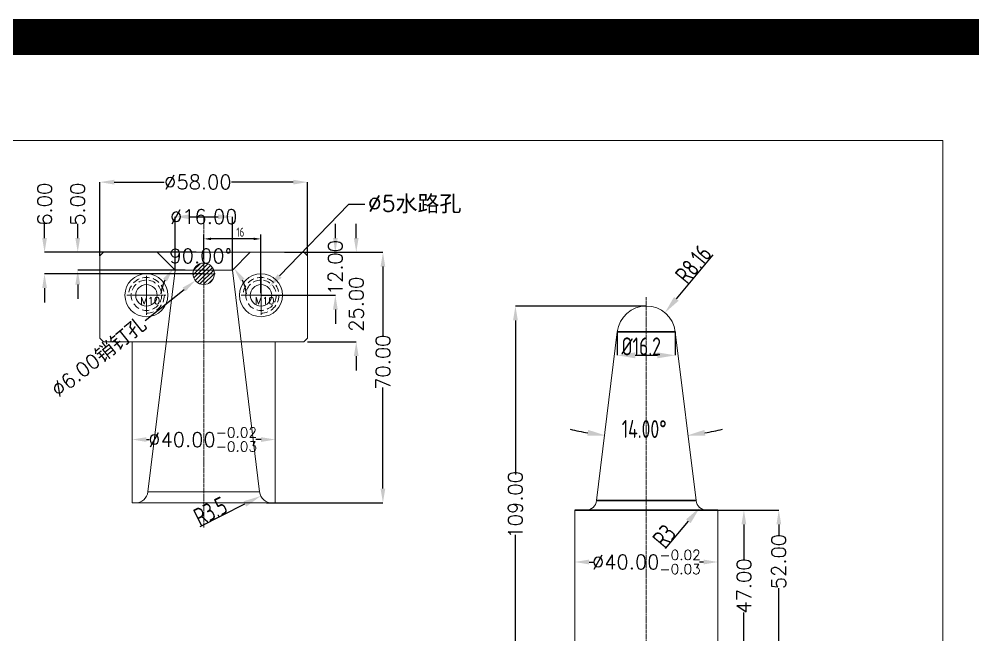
# Model space of a CAD drawing. Header units: millimetres. Extents: x 5647 to 7112, y -2229 to 2511.
# Drawn here: x 6449.9 to 6716.4, y 1878.3 to 2050.4 of the extents above; entities that cross this region are included whole.
import ezdxf

# ---------------------------------------------------------------- set-up
doc = ezdxf.new("R2010")
doc.units = ezdxf.units.MM
doc.header["$PDSIZE"] = -5
doc.linetypes.add('CENTER', pattern=[0.6, 0.375, -0.075, 0.075, -0.075])
doc.linetypes.add('HIDDEN', pattern=[9.525, 6.35, -3.175])
doc.layers.get('0').update_dxf_attribs({"lineweight": 5})
doc.layers.get('Defpoints').update_dxf_attribs({"lineweight": 5})
for name, color, linetype, lineweight in [('moldbase', 7, 'Continuous', 20), ('screw', 33, 'Continuous', 13), ('粗实线', 7, 'Continuous', 30)]:
    doc.layers.add(name, color=color, linetype=linetype, lineweight=lineweight)
doc.styles.add('SEISO_TTF', font='')
doc.styles.get("Standard").update_dxf_attribs({"font": 'txt.shx', "bigfont": 'gbcbig.shx'})
doc.styles.add('TXT', font='txt.shx', dxfattribs={"bigfont": 'gbcbig.shx'})
doc.styles.add('标注', font='isocp.shx', dxfattribs={"width": 0.8, "bigfont": 'hztxt.shx'})
doc.styles.get('SEISO_TTF').set_extended_font_data('Solid Edge ISO')
doc.dimstyles.new('ISO-25', dxfattribs={"dimtxt": 3.2, "dimasz": 2.5, "dimexe": 1.25, "dimexo": 0.625, "dimtad": 1, "dimdsep": 46, "dimtxsty": '标注', "dimcen": 2.5, "dimdle": 5, "dimadec": 0, "dimazin": 0, "dimtfac": 1, "dimtmove": 0, "dimatfit": 3, "dimfxl": 0, "dimarcsym": 0})
doc.dimstyles.get("Standard").update_dxf_attribs({"dimtxt": 0.18, "dimasz": 0.18, "dimexe": 0.18, "dimexo": 0.0625, "dimgap": 0.09, "dimtad": 0, "dimtih": 1, "dimtoh": 1, "dimdec": 4, "dimzin": 0, "dimdsep": 46, "dimtxsty": 'Standard', "dimcen": 0.09, "dimdle": 0.36, "dimadec": 0, "dimazin": 0, "dimtfac": 1, "dimtdec": 4, "dimtofl": 0, "dimtmove": 0, "dimatfit": 3, "dimfxl": 0, "dimtolj": 1, "dimarcsym": 0})
doc.dimstyles.new('STANDARD$0', dxfattribs={"dimscale": 4, "dimtxt": 1, "dimasz": 0.2, "dimexe": 0.2, "dimexo": 0.2, "dimgap": 0.2, "dimtad": 1, "dimdec": 1, "dimzin": 9, "dimdsep": 46, "dimtxsty": 'SEISO_TTF', "dimcen": 2, "dimclrd": 256, "dimclre": 256, "dimclrt": 256, "dimadec": 4, "dimazin": 2, "dimtfac": 1, "dimtdec": 1, "dimtmove": 0, "dimatfit": 3, "dimfxl": 0, "dimtolj": 1, "dimtzin": 0, "dimlwd": 9, "dimlwe": 9, "dimarcsym": 0})

# ---------------------------------------------------------------- blocks, each defined once
blk = doc.blocks.new('*D80')
at = {"color": 0, "lineweight": -2}
for p, q in [((6544.1, 1989.22), (6544.1, 1993.22)), ((6530.35, 1985.22), (6544.1, 1985.22)), ((6530.49, 1960.22), (6544.1, 1960.22)), ((6544.1, 1956.22), (6544.1, 1952.22))]:
    blk.add_line(p, q, dxfattribs=at)
at = {"color": 0}
for points in [[(6543.43, 1989.22), (6544.76, 1989.22), (6544.1, 1985.22)], [(6543.43, 1956.22), (6544.76, 1956.22), (6544.1, 1960.22)]]:
    blk.add_solid(points, dxfattribs=at)
at = {"layer": 'Defpoints', "color": 0}
for p in [(6530.35, 1985.22), (6530.49, 1960.22), (6544.1, 1960.22)]:
    blk.add_point(p, dxfattribs=at)
at = {"color": 0, "insert": (6544.1, 1970.73), "char_height": 4, "attachment_point": 5, "rotation": 90}
blk.add_mtext('\\A1;25.00', dxfattribs=at)
blk = doc.blocks.new('*D62')
at = {"color": 0, "lineweight": -2}
for p, q in [((6526.49, 1985.22), (6551.55, 1985.22)), ((6551.55, 1981.22), (6551.55, 1961.62)), ((6551.55, 1919.22), (6551.55, 1947.44)), ((6519, 1915.22), (6551.55, 1915.22))]:
    blk.add_line(p, q, dxfattribs=at)
at = {"color": 0}
for points in [[(6550.88, 1981.22), (6552.21, 1981.22), (6551.55, 1985.22)], [(6550.88, 1919.22), (6552.21, 1919.22), (6551.55, 1915.22)]]:
    blk.add_solid(points, dxfattribs=at)
at = {"layer": 'Defpoints', "color": 0}
for p in [(6526.49, 1985.22), (6519, 1915.22), (6551.55, 1915.22)]:
    blk.add_point(p, dxfattribs=at)
at = {"color": 0, "insert": (6551.55, 1954.53), "char_height": 4, "attachment_point": 5, "rotation": 90}
blk.add_mtext('\\A1;70.00', dxfattribs=at)
blk = doc.blocks.new('*D63')
at = {"color": 0, "lineweight": -2}
for p, q in [((6472.49, 1984.22), (6472.49, 2004.83)), ((6476.49, 2004.83), (6490.44, 2004.83)), ((6526.49, 2004.83), (6509.29, 2004.83)), ((6530.49, 1984.22), (6530.49, 2004.83))]:
    blk.add_line(p, q, dxfattribs=at)
at = {"color": 0}
for points in [[(6476.49, 2005.49), (6476.49, 2004.16), (6472.49, 2004.83)], [(6526.49, 2005.49), (6526.49, 2004.16), (6530.49, 2004.83)]]:
    blk.add_solid(points, dxfattribs=at)
at = {"layer": 'Defpoints', "color": 0}
for p in [(6472.49, 2004.83), (6472.49, 1984.22), (6530.49, 1984.22)]:
    blk.add_point(p, dxfattribs=at)
at = {"color": 0, "insert": (6499.87, 2004.83), "char_height": 4, "attachment_point": 5}
blk.add_mtext('\\A1;%%c58.00', dxfattribs=at)
blk = doc.blocks.new('*D64')
at = {"color": 0, "lineweight": -2}
for p, q in [((6538.26, 1989.22), (6538.26, 1993.22)), ((6524.1, 1985.22), (6538.26, 1985.22)), ((6517.49, 1973.22), (6538.26, 1973.22)), ((6538.26, 1969.22), (6538.26, 1965.22))]:
    blk.add_line(p, q, dxfattribs=at)
at = {"color": 0}
for points in [[(6537.6, 1989.22), (6538.93, 1989.22), (6538.26, 1985.22)], [(6537.6, 1969.22), (6538.93, 1969.22), (6538.26, 1973.22)]]:
    blk.add_solid(points, dxfattribs=at)
at = {"layer": 'Defpoints', "color": 0}
for p in [(6524.1, 1985.22), (6538.26, 1985.22), (6517.49, 1973.22)]:
    blk.add_point(p, dxfattribs=at)
at = {"color": 0, "insert": (6538.26, 1980.95), "char_height": 4, "attachment_point": 5, "rotation": 90}
blk.add_mtext('\\A1;12.00', dxfattribs=at)
blk = doc.blocks.new('*D65')
at = {"color": 0, "linetype": 'Continuous', "lineweight": -2}
for p, q in [((6501.5, 1983.39), (6501.5, 1990.23)), ((6515.49, 1988.98), (6503.5, 1988.98)), ((6517.49, 1973.84), (6517.49, 1990.23))]:
    blk.add_line(p, q, dxfattribs=at)
at = {"color": 0}
for points in [[(6503.5, 1989.31), (6503.5, 1988.64), (6501.5, 1988.98)], [(6515.49, 1989.31), (6515.49, 1988.64), (6517.49, 1988.98)]]:
    blk.add_solid(points, dxfattribs=at)
at = {"layer": 'Defpoints', "color": 0}
for p in [(6501.5, 1988.98), (6501.5, 1982.76), (6517.49, 1973.22)]:
    blk.add_point(p, dxfattribs=at)
at = {"color": 0, "insert": (6511.72, 1990.85), "char_height": 2.5, "attachment_point": 5, "style": '标注'}
blk.add_mtext('16', dxfattribs=at)
blk = doc.blocks.new('*D66')
at = {"color": 0, "lineweight": -2}
for p, q in [((6625.12, 1970.22), (6588.56, 1970.22)), ((6588.56, 1966.22), (6588.56, 1923.14)), ((6588.56, 1865.22), (6588.56, 1906.29)), ((6602.62, 1861.22), (6588.56, 1861.22))]:
    blk.add_line(p, q, dxfattribs=at)
at = {"color": 0}
for points in [[(6587.89, 1966.22), (6589.23, 1966.22), (6588.56, 1970.22)], [(6587.89, 1865.22), (6589.23, 1865.22), (6588.56, 1861.22)]]:
    blk.add_solid(points, dxfattribs=at)
at = {"layer": 'Defpoints', "color": 0}
for p in [(6625.12, 1970.22), (6588.56, 1861.22), (6602.62, 1861.22)]:
    blk.add_point(p, dxfattribs=at)
at = {"color": 0, "insert": (6588.56, 1914.71), "char_height": 4, "attachment_point": 5, "rotation": 90}
blk.add_mtext('\\A1;109.00', dxfattribs=at)
blk = doc.blocks.new('*D67')
at = {"color": 0, "lineweight": -2}
for p, q in [((6645.12, 1913.22), (6662.13, 1913.22)), ((6662.13, 1909.22), (6662.13, 1906.26)), ((6662.13, 1865.22), (6662.13, 1891.41)), ((6647.27, 1861.22), (6662.13, 1861.22))]:
    blk.add_line(p, q, dxfattribs=at)
at = {"color": 0}
for points in [[(6661.46, 1909.22), (6662.8, 1909.22), (6662.13, 1913.22)], [(6661.46, 1865.22), (6662.8, 1865.22), (6662.13, 1861.22)]]:
    blk.add_solid(points, dxfattribs=at)
at = {"layer": 'Defpoints', "color": 0}
for p in [(6645.12, 1913.22), (6647.27, 1861.22), (6662.13, 1861.22)]:
    blk.add_point(p, dxfattribs=at)
at = {"color": 0, "insert": (6662.13, 1898.84), "char_height": 4, "attachment_point": 5, "rotation": 90}
blk.add_mtext('\\A1;52.00', dxfattribs=at)
blk = doc.blocks.new('*D84')
at = {"color": 0, "linetype": 'Continuous', "lineweight": -2}
for p, q in [((6541.96, 1998.6), (6522.7, 1978.62)), ((6546.46, 1998.6), (6541.96, 1998.6))]:
    blk.add_line(p, q, dxfattribs=at)
at = {"color": 0}
blk.add_solid([(6522.16, 1979.14), (6523.24, 1978.1), (6519.58, 1975.38)], dxfattribs=at)
at = {"layer": 'Defpoints', "color": 0}
for p in [(6519.58, 1975.38), (6515.41, 1971.06)]:
    blk.add_point(p, dxfattribs=at)
at = {"color": 0, "insert": (6560.42, 1998.6), "char_height": 4.5, "attachment_point": 5}
blk.add_mtext('\\A1;%%C5{\\fSimSun|b0|i0|c134|p2;水路孔}', dxfattribs=at)
blk = doc.blocks.new('*D87')
at = {"color": 0, "lineweight": -2}
for p, q in [((6457.03, 1989.22), (6457.03, 1993.22)), ((6499.36, 1985.22), (6457.03, 1985.22)), ((6501.5, 1979.22), (6457.03, 1979.22)), ((6457.03, 1975.22), (6457.03, 1971.22))]:
    blk.add_line(p, q, dxfattribs=at)
at = {"color": 0}
for points in [[(6456.37, 1989.22), (6457.7, 1989.22), (6457.03, 1985.22)], [(6456.37, 1975.22), (6457.7, 1975.22), (6457.03, 1979.22)]]:
    blk.add_solid(points, dxfattribs=at)
at = {"layer": 'Defpoints', "color": 0}
for p in [(6457.03, 1985.22), (6499.36, 1985.22), (6501.5, 1979.22)]:
    blk.add_point(p, dxfattribs=at)
at = {"color": 0, "insert": (6457.03, 1998.64), "char_height": 4, "attachment_point": 5, "rotation": 90}
blk.add_mtext('\\A1;6.00', dxfattribs=at)
blk = doc.blocks.new('screw_m10_g')
at = {"layer": 'screw', "color": 1, "linetype": 'CENTER', "ltscale": 0.310989}
for p, q in [((0, -5.5), (0, 5.5)), ((-5.5, 0), (5.5, 0))]:
    blk.add_line(p, q, dxfattribs=at)
at = {"layer": 'screw', "linetype": 'HIDDEN', "ltscale": 0.310989}
blk.add_circle((0, 0), 4.25, dxfattribs=at)
at = {"layer": 'screw', "color": 92, "linetype": 'HIDDEN', "ltscale": 0.310989}
blk.add_arc((0, 0), 5, 270, 180, dxfattribs=at)
at = {"layer": 'screw', "color": 6, "style": 'TXT'}
blk.add_text('M10', height=2, dxfattribs=at).set_placement((-1.7, -2.5))
blk = doc.blocks.new('*D88')
at = {"color": 0, "lineweight": -2}
blk.add_line((6485.14, 1966.17), (6496.02, 1974.85), dxfattribs=at)
at = {"color": 0}
blk.add_solid([(6495.61, 1975.37), (6496.44, 1974.33), (6499.15, 1977.35)], dxfattribs=at)
at = {"layer": 'Defpoints', "color": 0}
for p in [(6503.84, 1981.09), (6499.15, 1977.35)]:
    blk.add_point(p, dxfattribs=at)
at = {"color": 0, "insert": (6472.25, 1955.87), "char_height": 4, "attachment_point": 5, "rotation": 38.5965}
blk.add_mtext('\\A1;∅6.00{\\fSimSun|b0|i0|c134|p2;销钉孔}', dxfattribs=at)
blk = doc.blocks.new('*D76')
at = {"color": 0, "lineweight": -2}
for p, q in [((6485.5, 1932.92), (6486.29, 1932.92)), ((6517.5, 1932.92), (6516.07, 1932.92))]:
    blk.add_line(p, q, dxfattribs=at)
at = {"color": 0}
for points in [[(6485.5, 1933.58), (6485.5, 1932.25), (6481.5, 1932.92)], [(6517.5, 1933.58), (6517.5, 1932.25), (6521.5, 1932.92)]]:
    blk.add_solid(points, dxfattribs=at)
at = {"layer": 'Defpoints', "color": 0}
for p in [(6481.5, 1932.92), (6481.5, 1932.92), (6521.5, 1932.92)]:
    blk.add_point(p, dxfattribs=at)
at = {"color": 0, "insert": (6501.18, 1932.92), "char_height": 4, "attachment_point": 5}
blk.add_mtext('\\A1;%%C40.00{\\H0.7x;\\S-0.02^ -0.03;}', dxfattribs=at)
blk = doc.blocks.new('*D77')
at = {"color": 0, "lineweight": -2}
for p, q in [((6609.12, 1898.71), (6610.23, 1898.71)), ((6641.12, 1898.71), (6640.01, 1898.71))]:
    blk.add_line(p, q, dxfattribs=at)
at = {"color": 0}
for points in [[(6609.12, 1899.38), (6609.12, 1898.04), (6605.12, 1898.71)], [(6641.12, 1899.38), (6641.12, 1898.04), (6645.12, 1898.71)]]:
    blk.add_solid(points, dxfattribs=at)
at = {"layer": 'Defpoints', "color": 0}
for p in [(6605.12, 1898.71), (6605.12, 1898.71), (6645.12, 1898.71)]:
    blk.add_point(p, dxfattribs=at)
at = {"color": 0, "insert": (6625.12, 1898.71), "char_height": 4, "attachment_point": 5}
blk.add_mtext('\\A1;%%C40.00{\\H0.7x;\\S-0.02^ -0.03;}', dxfattribs=at)
blk = doc.blocks.new('*D91')
at = {"color": 0, "lineweight": -2}
for p, q in [((6645.12, 1913.22), (6652.38, 1913.22)), ((6652.38, 1909.22), (6652.38, 1899.42)), ((6652.38, 1870.22), (6652.38, 1884.58)), ((6645.12, 1866.22), (6652.38, 1866.22))]:
    blk.add_line(p, q, dxfattribs=at)
at = {"color": 0}
for points in [[(6651.71, 1909.22), (6653.04, 1909.22), (6652.38, 1913.22)], [(6651.71, 1870.22), (6653.04, 1870.22), (6652.38, 1866.22)]]:
    blk.add_solid(points, dxfattribs=at)
at = {"layer": 'Defpoints', "color": 0}
for p in [(6645.12, 1913.22), (6645.12, 1866.22), (6652.38, 1866.22)]:
    blk.add_point(p, dxfattribs=at)
at = {"color": 0, "insert": (6652.38, 1892), "char_height": 4, "attachment_point": 5, "rotation": 90}
blk.add_mtext('\\A1;47.00', dxfattribs=at)
blk = doc.blocks.new('*D78')
at = {"color": 0, "lineweight": -2}
for p, q in [((6493.5, 1980.22), (6493.5, 1995.16)), ((6497.5, 1995.16), (6505.5, 1995.16)), ((6509.5, 1980.22), (6509.5, 1995.16))]:
    blk.add_line(p, q, dxfattribs=at)
at = {"color": 0}
for points in [[(6497.5, 1995.83), (6497.5, 1994.49), (6493.5, 1995.16)], [(6505.5, 1995.83), (6505.5, 1994.49), (6509.5, 1995.16)]]:
    blk.add_solid(points, dxfattribs=at)
at = {"layer": 'Defpoints', "color": 0}
for p in [(6509.5, 1995.16), (6493.5, 1980.22), (6509.5, 1980.22)]:
    blk.add_point(p, dxfattribs=at)
at = {"color": 0, "insert": (6501.5, 1995.16), "char_height": 4, "attachment_point": 5}
blk.add_mtext('\\A1;%%c16.00', dxfattribs=at)
blk = doc.blocks.new('*D95')
at = {"color": 0, "linetype": 'Continuous', "lineweight": -2}
blk.add_line((6500.48, 1908.67), (6512.97, 1914.92), dxfattribs=at)
at = {"color": 0}
blk.add_solid([(6512.6, 1915.66), (6513.34, 1914.17), (6517.44, 1917.15)], dxfattribs=at)
at = {"layer": 'Defpoints', "color": 0}
for p in [(6520.57, 1918.72), (6517.44, 1917.15)]:
    blk.add_point(p, dxfattribs=at)
at = {"color": 0, "insert": (6503.37, 1912.91), "char_height": 5, "attachment_point": 5, "rotation": 26.57, "style": '标注'}
blk.add_mtext('R3.5', dxfattribs=at)
blk = doc.blocks.new('*D96')
at = {"color": 0, "linetype": 'Continuous', "lineweight": -2}
blk.add_line((6643.68, 1984.55), (6633.5, 1972.21), dxfattribs=at)
at = {"color": 0}
blk.add_solid([(6632.85, 1972.74), (6634.14, 1971.68), (6630.32, 1968.35)], dxfattribs=at)
at = {"layer": 'Defpoints', "color": 0}
for p in [(6630.32, 1968.35), (6625.12, 1962.06)]:
    blk.add_point(p, dxfattribs=at)
at = {"color": 0, "insert": (6638.25, 1981.9), "char_height": 5, "attachment_point": 5, "rotation": 50.4869, "style": '标注'}
blk.add_mtext('R8.16', dxfattribs=at)
blk = doc.blocks.new('*D97')
at = {"color": 0, "linetype": 'Continuous', "lineweight": -2}
for start, end in [(256.8825, 259.9413), (280.0587, 283.1175)]:
    blk.add_arc((6625.12, 2027.02), 93.67, start, end, dxfattribs=at)
at = {"color": 0}
for points in [[(6608.89, 1935.62), (6608.64, 1933.97), (6613.71, 1934.05)], [(6641.61, 1933.97), (6641.36, 1935.62), (6636.54, 1934.05)]]:
    blk.add_solid(points, dxfattribs=at)
at = {"layer": 'Defpoints', "color": 0}
for p in [(6617.02, 1961.05), (6633.22, 1961.05), (6628.94, 1933.43), (6611.47, 1915.85), (6638.77, 1915.85)]:
    blk.add_point(p, dxfattribs=at)
at = {"color": 0, "insert": (6624.51, 1935.86), "char_height": 5, "attachment_point": 5, "rotation": 359.6163, "style": '标注'}
blk.add_mtext('14.00°', dxfattribs=at)
blk = doc.blocks.new('*D79')
at = {"color": 0, "linetype": 'Continuous', "lineweight": -2}
for p, q in [((6617.02, 1963.05), (6617.02, 1956.45)), ((6633.22, 1963.05), (6633.22, 1956.45)), ((6622.02, 1956.45), (6628.22, 1956.45))]:
    blk.add_line(p, q, dxfattribs=at)
at = {"color": 0}
for points in [[(6622.02, 1957.28), (6622.02, 1955.61), (6617.02, 1956.45)], [(6628.22, 1957.28), (6628.22, 1955.61), (6633.22, 1956.45)]]:
    blk.add_solid(points, dxfattribs=at)
at = {"layer": 'Defpoints', "color": 0}
for p in [(6617.02, 1963.05), (6633.22, 1963.05), (6633.22, 1956.45)]:
    blk.add_point(p, dxfattribs=at)
at = {"color": 0, "insert": (6623.69, 1958.95), "char_height": 5, "attachment_point": 5, "style": '标注'}
blk.add_mtext('%%c16.2', dxfattribs=at)
blk = doc.blocks.new('*D98')
at = {"color": 0, "lineweight": -2}
for p, q in [((6466.3, 1989.22), (6466.3, 1993.22)), ((6496.41, 1985.22), (6466.3, 1985.22)), ((6496.31, 1980.22), (6466.3, 1980.22)), ((6466.3, 1976.22), (6466.3, 1972.22))]:
    blk.add_line(p, q, dxfattribs=at)
at = {"color": 0}
for points in [[(6465.63, 1989.22), (6466.97, 1989.22), (6466.3, 1985.22)], [(6465.63, 1976.22), (6466.97, 1976.22), (6466.3, 1980.22)]]:
    blk.add_solid(points, dxfattribs=at)
at = {"layer": 'Defpoints', "color": 0}
for p in [(6496.41, 1985.22), (6466.3, 1980.22), (6496.31, 1980.22)]:
    blk.add_point(p, dxfattribs=at)
at = {"color": 0, "insert": (6466.3, 1998.64), "char_height": 4, "attachment_point": 5, "rotation": 90}
blk.add_mtext('\\A1;5.00', dxfattribs=at)
blk = doc.blocks.new('*D99')
at = {"color": 0, "linetype": 'Continuous', "lineweight": -2}
for start, end in [(154.141, 173.2819), (6.7181, 25.859)]:
    blk.add_arc((6501.5, 1972.22), 12.03, start, end, dxfattribs=at)
at = {"color": 0}
for points in [[(6490.13, 1977.85), (6491.21, 1977.08), (6492.99, 1980.72)], [(6511.78, 1977.08), (6512.86, 1977.85), (6510, 1980.72)]]:
    blk.add_solid(points, dxfattribs=at)
at = {"layer": 'Defpoints', "color": 0}
for p in [(6488.5, 1985.22), (6514.5, 1985.22), (6504.61, 1983.84), (6493.5, 1980.22), (6509.5, 1980.22)]:
    blk.add_point(p, dxfattribs=at)
at = {"color": 0, "insert": (6500.66, 1984.22), "char_height": 4, "attachment_point": 5}
blk.add_mtext('\\A1;90.00°', dxfattribs=at)
blk = doc.blocks.new('*D126')
at = {"color": 0, "linetype": 'Continuous', "lineweight": -2}
blk.add_line((6630.47, 1902.44), (6636.86, 1910.08), dxfattribs=at)
at = {"color": 0}
blk.add_solid([(6636.22, 1910.62), (6637.5, 1909.55), (6640.07, 1913.92)], dxfattribs=at)
at = {"layer": 'Defpoints', "color": 0}
for p in [(6642, 1916.22), (6640.07, 1913.92)]:
    blk.add_point(p, dxfattribs=at)
at = {"color": 0, "insert": (6630.14, 1905.95), "char_height": 5, "attachment_point": 5, "rotation": 50.0739, "style": '标注'}
blk.add_mtext('R3', dxfattribs=at)

msp = doc.modelspace()

# ---------------------------------------------------------------- hatches: boundary and pattern name
h = msp.add_hatch()
h.set_pattern_fill('ANSI31', color=256, scale=0.25, style=0)
h.set_pattern_definition([(45, (5660.0638, 1656.8778), (-0.561266, 0.561266), [])])
h.paths.add_polyline_path([(6504.49506, 1979.21878, 0.184483088), (6503.73113, 1981.21878), (6501.49506, 1981.21878), (6501.49506, 1976.21878, 0.414213562)])
h.paths.add_polyline_path([(6501.49506, 1981.21878), (6499.25899, 1981.21878, 0.184483088), (6498.49506, 1979.21878, 0.414213562), (6501.49506, 1976.21878)])
h.paths.add_polyline_path([(6501.49506, 1982.21878, 0.213421765), (6499.25899, 1981.21878), (6501.49506, 1981.21878)])
h.paths.add_polyline_path([(6501.49506, 1982.21878), (6501.49506, 1981.21878), (6503.73113, 1981.21878, 0.213421765)])

# ---------------------------------------------------------------- linework, layer by layer
for p, q in [((6473.493, 1985.21878), (6472.493, 1984.21878)), ((6493.49506, 1980.21878), (6488.49506, 1985.21878)), ((6509.49506, 1980.21878), (6514.49506, 1985.21878)), ((6530.493, 1984.21878), (6529.493, 1985.21878)), ((6493.49506, 1980.21878), (6485.89144, 1918.29224)), ((6509.49506, 1980.21886), (6517.09869, 1918.29224)), ((6473.493, 1960.21878), (6472.493, 1961.21878)), ((6530.493, 1961.21878), (6529.493, 1960.21878)), ((6617.02235, 1963.05226), (6611.22703, 1915.85318)), ((6633.2229, 1963.05226), (6639.01822, 1915.85318)), ((6481.49506, 1915.21878), (6481.49506, 1960.21878)), ((6521.49506, 1915.21878), (6521.49506, 1960.21878)), ((6485.89144, 1918.29224), (6517.09869, 1918.29224)), ((6481.49506, 1915.21878), (6521.49506, 1915.21878)), ((6483.99506, 1915.21878), (6484.42616, 1915.21878)), ((6518.99506, 1915.21878), (6518.56396, 1915.21878)), ((6605.12262, 1913.21878), (6605.12262, 1866.21878)), ((6608.24939, 1913.21878), (6605.12262, 1913.21878)), ((6641.99586, 1913.21878), (6645.12262, 1913.21878)), ((6645.12262, 1913.21878), (6645.12262, 1866.21878))]:
    msp.add_line(p, q)
at = {"color": 7, "linetype": 'Continuous'}
for p, q in [((6472.493, 1984.21878), (6472.493, 1961.21878)), ((6530.493, 1984.21878), (6530.493, 1961.21878)), ((6493.49506, 1980.21878), (6509.49506, 1980.21878))]:
    msp.add_line(p, q, dxfattribs=at)
at = {"color": 1, "linetype": 'CENTER', "ltscale": 0.12}
for p, q in [((6501.49506, 1975.91878), (6501.49506, 1982.51878)), ((6498.19506, 1979.21878), (6504.79506, 1979.21878)), ((6485.49713, 1969.91878), (6485.49713, 1976.51878)), ((6517.493, 1969.91878), (6517.493, 1976.51878)), ((6488.79713, 1973.21878), (6482.19713, 1973.21878)), ((6514.193, 1973.21878), (6520.793, 1973.21878))]:
    msp.add_line(p, q, dxfattribs=at)
msp.add_lwpolyline([(6308.38784, 2016.48889), (6707.90118, 2016.48889), (6707.90118, 1782.48322), (6308.38784, 1782.48322)], close=True)
for centre, radius in [((6501.49506, 1979.21878), 3), ((6485.49713, 1973.21878), 6), ((6517.493, 1973.21878), 6), ((6517.493, 1973.21878), 6), ((6485.49713, 1973.21878), 3), ((6517.493, 1973.21878), 3), ((6517.493, 1973.21878), 3)]:
    msp.add_circle(centre, radius)
for centre, radius, start, end in [((6625.12262, 1962.05768), 8.16111, 7, 173), ((6482.41753, 1918.71878), 3.5, 270, 353), ((6520.5726, 1918.71878), 3.5, 187, 270), ((6608.24939, 1916.21878), 3, 270, 353), ((6641.99586, 1916.21878), 3, 187, 270)]:
    msp.add_arc(centre, radius, start, end)
at = {"layer": 'moldbase', "color": 1, "linetype": 'CENTER', "ltscale": 1.6}
for p, q in [((6501.49506, 1995.21878), (6501.49506, 1908.32574)), ((6625.12262, 1972.66347), (6625.12262, 1861.21878))]:
    msp.add_line(p, q, dxfattribs=at)
at = {"layer": 'moldbase'}
for p, q in [((6529.493, 1985.21878), (6473.493, 1985.21878)), ((6529.493, 1960.21878), (6473.493, 1960.21878))]:
    msp.add_line(p, q, dxfattribs=at)
at = {"layer": '粗实线'}
for p, q in [((6633.2229, 1963.05226), (6617.02235, 1963.05226)), ((6611.22703, 1915.85318), (6639.01822, 1915.85318)), ((6605.12262, 1913.21878), (6645.12262, 1913.21878))]:
    msp.add_line(p, q, dxfattribs=at)
at = {"layer": '粗实线', "const_width": 10}
msp.add_lwpolyline([(5892.4149, 2045.38055), (7107.25603, 2045.38055), (7107.25603, -2224.1732), (5892.4149, -2224.1732)], close=True, dxfattribs=at)

# ---------------------------------------------------------------- block references
at = {"layer": 'screw'}
for p in [(6485.49713, 1973.21878), (6517.493, 1973.21878)]:
    msp.add_blockref('screw_m10_g', p, dxfattribs=at)

# ---------------------------------------------------------------- dimensions: what is measured, and where the dimension line sits
for base, p1, p2, text, dimstyle, override, picture, middle in [((6472.493, 2004.8276), (6530.493, 1984.21878), (6472.493, 1984.21878), '%%c<>', 'STANDARD$0', {"dimscale": 1, "dimtxt": 4, "dimasz": 4, "dimexe": 0, "dimexo": 0, "dimgap": 0.09, "dimtad": 0, "dimdec": 2, "dimzin": 0, "dimtxsty": 'Standard', "dimcen": 0, "dimclrd": 0, "dimclre": 0, "dimclrt": 0, "dimadec": 2, "dimazin": 0, "dimtp": 0.01, "dimtm": 0.01, "dimtdec": 2, "dimtofl": 0, "dimlwd": 65534, "dimlwe": 65534}, '*D63', (6499.86688, 2004.8276)), ((6509.49506, 1995.16134), (6493.49506, 1980.21878), (6509.49506, 1980.21878), '%%c<>', 'STANDARD$0', {"dimscale": 1, "dimtxt": 4, "dimasz": 4, "dimexe": 0, "dimexo": 0, "dimgap": 0.09, "dimtad": 0, "dimdec": 2, "dimzin": 0, "dimtxsty": 'Standard', "dimcen": 0, "dimclrd": 0, "dimclre": 0, "dimclrt": 0, "dimadec": 2, "dimazin": 0, "dimtp": 0.01, "dimtm": 0.01, "dimtdec": 2, "dimtofl": 0, "dimlwd": 65534, "dimlwe": 65534}, '*D78', (6501.49506, 1995.16134)), ((6633.2229, 1956.44827), (6617.02235, 1963.05226), (6633.2229, 1963.05226), '%%c<>', 'ISO-25', {"dimtxt": 5, "dimasz": 5, "dimexe": 0, "dimexo": 0, "dimgap": 0, "dimcen": 0, "dimadec": 2, "dimtofl": 0}, '*D79', (6623.68887, 1956.44827)), ((6481.49506, 1932.91774), (6521.49506, 1932.91774), (6481.49506, 1932.91774), '%%C<>{\\H0.7x;\\S-0.02^ -0.03;}', 'STANDARD$0', {"dimscale": 1, "dimtxt": 4, "dimasz": 4, "dimexe": 0, "dimexo": 0, "dimgap": 0.09, "dimtad": 0, "dimdec": 2, "dimzin": 0, "dimtxsty": 'Standard', "dimcen": 0, "dimclrd": 0, "dimclre": 0, "dimclrt": 0, "dimadec": 2, "dimazin": 0, "dimtp": 0.01, "dimtm": 0.01, "dimtdec": 2, "dimtofl": 0, "dimlwd": 65534, "dimlwe": 65534}, '*D76', (6501.17869, 1932.91774)), ((6605.12262, 1898.70847), (6645.12262, 1898.70847), (6605.12262, 1898.70847), '%%C<>{\\H0.7x;\\S-0.02^ -0.03;}', 'STANDARD$0', {"dimscale": 1, "dimtxt": 4, "dimasz": 4, "dimexe": 0, "dimexo": 0, "dimgap": 0.09, "dimtad": 0, "dimdec": 2, "dimzin": 0, "dimtxsty": 'Standard', "dimcen": 0, "dimclrd": 0, "dimclre": 0, "dimclrt": 0, "dimadec": 2, "dimazin": 0, "dimtp": 0.01, "dimtm": 0.01, "dimtdec": 2, "dimtofl": 0, "dimlwd": 65534, "dimlwe": 65534}, '*D77', (6625.12262, 1898.70847))]:
    dim = msp.add_linear_dim(base=base, p1=p1, p2=p2, text=text, dimstyle=dimstyle, override=override)
    dim.commit()
    dim.dimension.update_dxf_attribs({"geometry": picture, "text_midpoint": middle, "dimtype": 160})
for base, p1, p2, picture, middle in [((6457.03257, 1985.21878), (6501.49506, 1979.21878), (6499.3641, 1985.21878), '*D87', (6457.03257, 1998.64212)), ((6466.2996, 1980.21878), (6496.40789, 1985.21878), (6496.31435, 1980.21878), '*D98', (6466.2996, 1998.64212)), ((6538.26249, 1985.21878), (6517.493, 1973.21878), (6524.0993, 1985.21878), '*D64', (6538.26249, 1980.94914)), ((6544.097, 1960.21878), (6530.35149, 1985.21878), (6530.493, 1960.21878), '*D80', (6544.097, 1970.73397)), ((6551.54781, 1915.21878), (6526.493, 1985.21878), (6518.99506, 1915.21878), '*D62', (6551.54781, 1954.52761)), ((6588.56118, 1861.21878), (6625.12262, 1970.21878), (6602.62469, 1861.21878), '*D66', (6588.56118, 1914.71411)), ((6652.37557, 1866.21878), (6645.12262, 1913.21878), (6645.12056, 1866.21878), '*D91', (6652.37557, 1892.0003)), ((6662.12853, 1861.21878), (6645.12262, 1913.21878), (6647.27396, 1861.21878), '*D67', (6662.12853, 1898.83775))]:
    dim = msp.add_linear_dim(base=base, p1=p1, p2=p2, angle=90, dimstyle='STANDARD$0', override={"dimscale": 1, "dimtxt": 4, "dimasz": 4, "dimexe": 0, "dimexo": 0, "dimgap": 0.09, "dimtad": 0, "dimdec": 2, "dimzin": 0, "dimtxsty": 'Standard', "dimcen": 0, "dimclrd": 0, "dimclre": 0, "dimclrt": 0, "dimadec": 2, "dimazin": 0, "dimtp": 0.01, "dimtm": 0.01, "dimtdec": 2, "dimtofl": 0, "dimlwd": 65534, "dimlwe": 65534})
    dim.commit()
    dim.dimension.update_dxf_attribs({"geometry": picture, "text_midpoint": middle, "dimtype": 160})
for p1, p2, text, override, picture, middle in [((6515.41073, 1971.05912), (6519.57527, 1975.37845), '%%C5{\\fSimSun|b0|i0|c134|p2;水路孔}', {"dimtxt": 4.5, "dimasz": 4.5, "dimexe": 0, "dimexo": 0, "dimgap": 0, "dimtad": 0, "dimzin": 0, "dimcen": 0, "dimtol": 0, "dimtzin": 0}, '*D84', (6560.42331, 1998.59597)), ((6503.83974, 1981.09028), (6499.15039, 1977.34729), '<>{\\fSimSun|b0|i0|c134|p2;销钉孔}', {"dimtxt": 4, "dimasz": 4, "dimexe": 0, "dimexo": 0, "dimtih": 0, "dimtoh": 0, "dimdec": 2, "dimcen": 0, "dimdle": 0, "dimadec": 2, "dimtp": 0.01, "dimtm": 0.01, "dimtdec": 2, "dimtzin": 0}, '*D88', (6472.24761, 1955.87375))]:
    dim = msp.add_diameter_dim_2p(p1=p1, p2=p2, text=text, dimstyle='Standard', override=override)
    dim.commit()
    dim.dimension.update_dxf_attribs({"geometry": picture, "text_midpoint": middle, "dimtype": 163})
dim = msp.add_linear_dim(base=(6501.49506, 1988.97636), p1=(6517.493, 1973.21878), p2=(6501.49506, 1982.76113), dimstyle='ISO-25', override={"dimscale": 1, "dimtxt": 2.5, "dimasz": 2})
dim.commit()
dim.dimension.update_dxf_attribs({"geometry": '*D65', "text_midpoint": (6511.71861, 1988.97636), "dimtype": 160})
for center, mpoint, picture, middle in [((6625.12262, 1962.05768), (6630.31517, 1968.3538), '*D96', (6638.24792, 1981.90175)), ((6520.5726, 1918.71878), (6517.44224, 1917.15327), '*D95', (6503.37073, 1912.91119)), ((6641.99586, 1916.21878), (6640.07046, 1913.91817), '*D126', (6630.1418, 1905.94991))]:
    dim = msp.add_radius_dim(center=center, mpoint=mpoint, dimstyle='ISO-25', override={"dimtxt": 5, "dimasz": 5, "dimexe": 0, "dimexo": 0, "dimgap": 0, "dimcen": 0, "dimadec": 2, "dimtofl": 0})
    dim.commit()
    dim.dimension.update_dxf_attribs({"geometry": picture, "text_midpoint": middle})
for base, line1, line2, dimstyle, override, picture, middle in [((6504.60848, 1983.8382), ((6493.49506, 1980.21878), (6488.49506, 1985.21878)), ((6509.49506, 1980.21878), (6514.49506, 1985.21878)), 'Standard', {"dimtxt": 4, "dimasz": 4, "dimexe": 0, "dimexo": 0, "dimtad": 0, "dimzin": 0, "dimcen": 0, "dimadec": 2, "dimtol": 0, "dimtzin": 0}, '*D99', (6500.65594, 1984.21878)), ((6628.93622, 1933.43138), ((6617.02235, 1961.05227), (6611.4726, 1915.85318)), ((6633.2229, 1961.05227), (6638.77265, 1915.85318)), 'ISO-25', {"dimtxt": 5, "dimasz": 5, "dimexe": 0, "dimexo": 0, "dimgap": 0, "dimcen": 0, "dimadec": 2, "dimtofl": 0}, '*D97', (6624.49527, 1933.35581))]:
    dim = msp.add_angular_dim_2l(base=base, line1=line1, line2=line2, dimstyle=dimstyle, override=override)
    dim.commit()
    dim.dimension.update_dxf_attribs({"geometry": picture, "text_midpoint": middle, "dimtype": 162})

doc.saveas('drawing.dxf')
